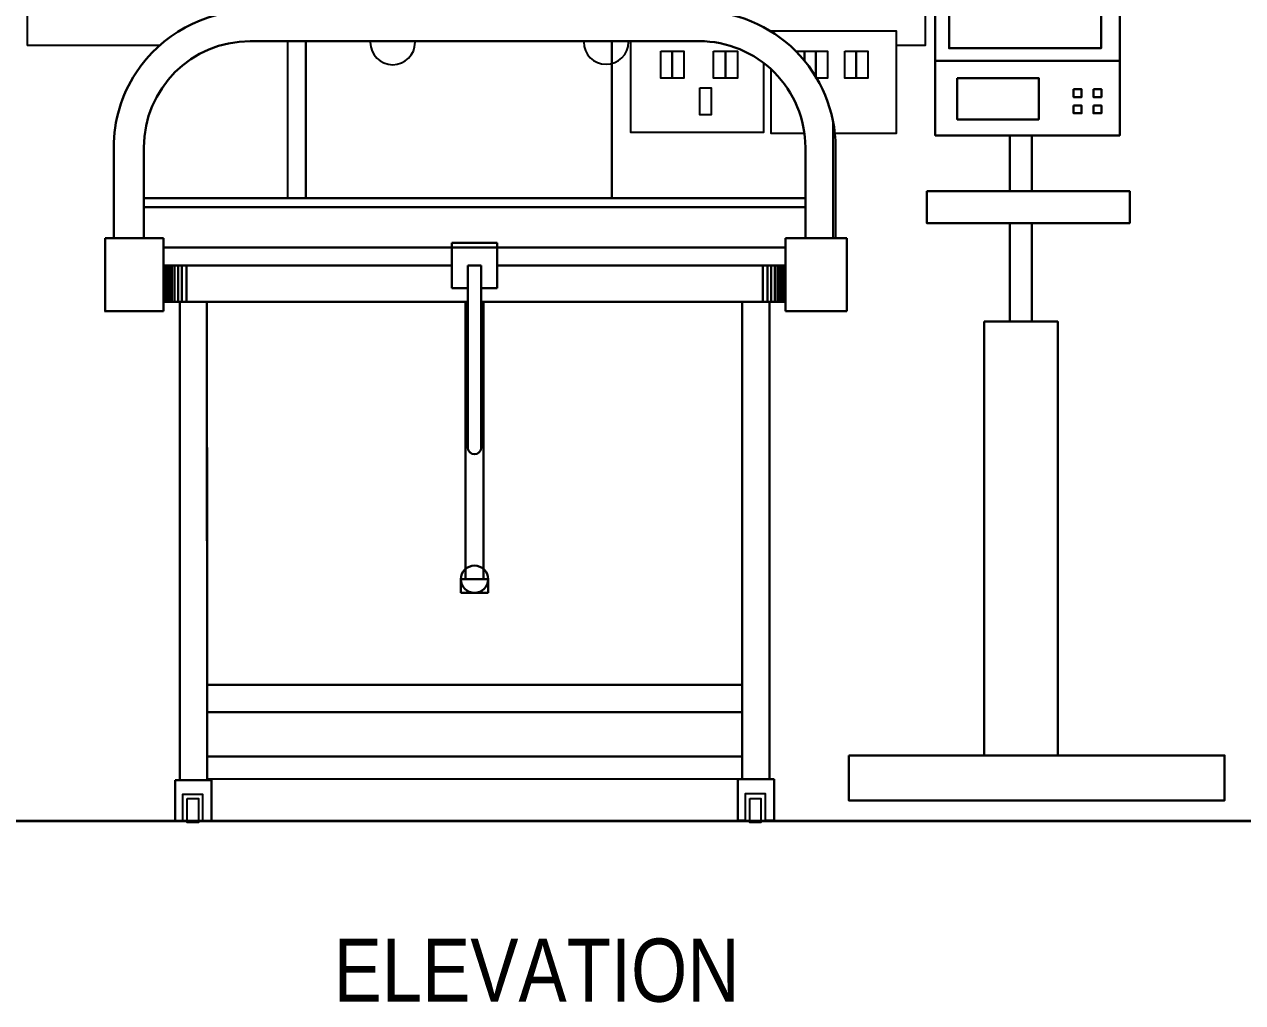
# Model space of a CAD drawing. Header units: inches. Extents: x -17070 to 527, y 504 to 2398.
# Drawn here: x -10352.749 to -10349.876, y 538.28 to 540.585 of the extents above; entities that cross this region are included whole.
import ezdxf

# ---------------------------------------------------------------- set-up
doc = ezdxf.new("R2010")
doc.units = ezdxf.units.IN
doc.linetypes.add('DASHED2', pattern=[0.375, 0.25, -0.125])
for name, color, linetype, lineweight in [('Layer1', 2, 'Continuous', 30), ('TEXT', 7, 'Continuous', 9), ('wall', 7, 'Continuous', 30)]:
    doc.layers.add(name, color=color, linetype=linetype, lineweight=lineweight)
doc.styles.add('style1', font='', dxfattribs={"height": 12})
doc.styles.get('style1').set_extended_font_data('Arial Narrow')

msp = doc.modelspace()

# ---------------------------------------------------------------- linework, layer by layer
at = {"color": 250}
msp.add_line((-10352.74206, 541.06916), (-10352.74206, 540.53559), dxfattribs=at)
at = {"color": 252}
for p, q in [((-10352.12824, 540.54572), (-10352.12824, 540.17594)), ((-10350.84261, 540.3592), (-10350.84261, 540.08117))]:
    msp.add_line(p, q, dxfattribs=at)
at = {"color": 137}
msp.add_line((-10351.05604, 538.80619), (-10352.31799, 538.80619), dxfattribs=at)
for p, q in [((-10352.39298, 538.70803), (-10352.37461, 538.70803)), ((-10352.32842, 538.70803), (-10352.30727, 538.70803)), ((-10351.06675, 538.70977), (-10351.04839, 538.70977)), ((-10351.00219, 538.70977), (-10350.98104, 538.70977))]:
    msp.add_line(p, q)
at = {"color": 250}
for points in [[(-10352.74206, 541.06916), (-10350.62502, 541.06916), (-10350.62502, 540.53559), (-10350.69357, 540.53559)], [(-10350.98799, 540.56843), (-10350.98799, 540.57021), (-10350.69357, 540.57021), (-10350.69357, 540.3281), (-10350.83788, 540.3281)], [(-10350.98799, 540.56843), (-10350.98799, 540.57021), (-10350.69357, 540.57021), (-10350.69357, 540.3281), (-10350.83788, 540.3281)], [(-10350.98799, 540.56843), (-10350.98799, 540.57021), (-10350.69357, 540.57021), (-10350.69357, 540.3281), (-10350.83788, 540.3281)], [(-10350.98799, 540.56843), (-10350.98799, 540.57021), (-10350.69357, 540.57021), (-10350.69357, 540.3281), (-10350.83788, 540.3281)], [(-10350.98799, 540.56843), (-10350.98799, 540.57021), (-10350.69357, 540.57021), (-10350.69357, 540.3281), (-10350.83788, 540.3281)], [(-10352.43008, 540.53559), (-10352.74206, 540.53559)], [(-10351.00602, 540.49462), (-10351.00602, 540.3301), (-10351.31846, 540.3301), (-10351.31846, 540.54575)], [(-10351.00602, 540.49462), (-10351.00602, 540.3301), (-10351.31846, 540.3301), (-10351.31846, 540.54575)], [(-10351.00602, 540.49462), (-10351.00602, 540.3301), (-10351.31846, 540.3301), (-10351.31846, 540.54575)], [(-10351.00602, 540.49462), (-10351.00602, 540.3301), (-10351.31846, 540.3301), (-10351.31846, 540.54575)], [(-10351.00602, 540.49462), (-10351.00602, 540.3301), (-10351.31846, 540.3301), (-10351.31846, 540.54575)], [(-10350.93019, 540.52253), (-10350.90972, 540.52253), (-10350.90972, 540.49999)], [(-10350.93019, 540.52253), (-10350.90972, 540.52253), (-10350.90972, 540.49999)], [(-10350.93019, 540.52253), (-10350.90972, 540.52253), (-10350.90972, 540.49999)], [(-10350.93019, 540.52253), (-10350.90972, 540.52253), (-10350.90972, 540.49999)], [(-10350.93019, 540.52253), (-10350.90972, 540.52253), (-10350.90972, 540.49999)], [(-10350.90972, 540.49999), (-10350.90972, 540.52253), (-10350.88262, 540.52253), (-10350.88262, 540.45867)], [(-10350.90972, 540.49999), (-10350.90972, 540.52253), (-10350.88262, 540.52253), (-10350.88262, 540.45867)], [(-10350.90972, 540.49999), (-10350.90972, 540.52253), (-10350.88262, 540.52253), (-10350.88262, 540.45867)], [(-10350.90972, 540.49999), (-10350.90972, 540.52253), (-10350.88262, 540.52253), (-10350.88262, 540.45867)], [(-10350.90972, 540.49999), (-10350.90972, 540.52253), (-10350.88262, 540.52253), (-10350.88262, 540.45867)], [(-10350.90944, 540.3281), (-10350.98799, 540.3281), (-10350.98799, 540.47951)], [(-10350.90944, 540.3281), (-10350.98799, 540.3281), (-10350.98799, 540.47951)], [(-10350.90944, 540.3281), (-10350.98799, 540.3281), (-10350.98799, 540.47951)], [(-10350.90944, 540.3281), (-10350.98799, 540.3281), (-10350.98799, 540.47951)], [(-10350.90944, 540.3281), (-10350.98799, 540.3281), (-10350.98799, 540.47951)], [(-10352.37461, 538.70803), (-10352.37461, 538.77115), (-10352.32842, 538.77115), (-10352.32842, 538.70803)], [(-10351.04839, 538.70977), (-10351.04839, 538.7729), (-10351.00219, 538.7729), (-10351.00219, 538.70977)]]:
    msp.add_lwpolyline(points, dxfattribs=at)
for points in [[(-10351.2481, 540.52253), (-10351.22101, 540.52253), (-10351.22101, 540.45867), (-10351.2481, 540.45867)], [(-10351.2481, 540.52253), (-10351.22101, 540.52253), (-10351.22101, 540.45867), (-10351.2481, 540.45867)], [(-10351.2481, 540.52253), (-10351.22101, 540.52253), (-10351.22101, 540.45867), (-10351.2481, 540.45867)], [(-10351.2481, 540.52253), (-10351.22101, 540.52253), (-10351.22101, 540.45867), (-10351.2481, 540.45867)], [(-10351.2481, 540.52253), (-10351.22101, 540.52253), (-10351.22101, 540.45867), (-10351.2481, 540.45867)], [(-10351.22101, 540.52253), (-10351.19391, 540.52253), (-10351.19391, 540.45867), (-10351.22101, 540.45867)], [(-10351.22101, 540.52253), (-10351.19391, 540.52253), (-10351.19391, 540.45867), (-10351.22101, 540.45867)], [(-10351.22101, 540.52253), (-10351.19391, 540.52253), (-10351.19391, 540.45867), (-10351.22101, 540.45867)], [(-10351.22101, 540.52253), (-10351.19391, 540.52253), (-10351.19391, 540.45867), (-10351.22101, 540.45867)], [(-10351.22101, 540.52253), (-10351.19391, 540.52253), (-10351.19391, 540.45867), (-10351.22101, 540.45867)], [(-10351.12372, 540.52253), (-10351.09663, 540.52253), (-10351.09663, 540.45867), (-10351.12372, 540.45867)], [(-10351.12372, 540.52253), (-10351.09663, 540.52253), (-10351.09663, 540.45867), (-10351.12372, 540.45867)], [(-10351.12372, 540.52253), (-10351.09663, 540.52253), (-10351.09663, 540.45867), (-10351.12372, 540.45867)], [(-10351.12372, 540.52253), (-10351.09663, 540.52253), (-10351.09663, 540.45867), (-10351.12372, 540.45867)], [(-10351.12372, 540.52253), (-10351.09663, 540.52253), (-10351.09663, 540.45867), (-10351.12372, 540.45867)], [(-10351.09454, 540.52253), (-10351.06745, 540.52253), (-10351.06745, 540.45867), (-10351.09454, 540.45867)], [(-10351.09454, 540.52253), (-10351.06745, 540.52253), (-10351.06745, 540.45867), (-10351.09454, 540.45867)], [(-10351.09454, 540.52253), (-10351.06745, 540.52253), (-10351.06745, 540.45867), (-10351.09454, 540.45867)], [(-10351.09454, 540.52253), (-10351.06745, 540.52253), (-10351.06745, 540.45867), (-10351.09454, 540.45867)], [(-10351.09454, 540.52253), (-10351.06745, 540.52253), (-10351.06745, 540.45867), (-10351.09454, 540.45867)], [(-10350.88262, 540.52253), (-10350.85552, 540.52253), (-10350.85552, 540.45867), (-10350.88262, 540.45867)], [(-10350.88262, 540.52253), (-10350.85552, 540.52253), (-10350.85552, 540.45867), (-10350.88262, 540.45867)], [(-10350.88262, 540.52253), (-10350.85552, 540.52253), (-10350.85552, 540.45867), (-10350.88262, 540.45867)], [(-10350.88262, 540.52253), (-10350.85552, 540.52253), (-10350.85552, 540.45867), (-10350.88262, 540.45867)], [(-10350.88262, 540.52253), (-10350.85552, 540.52253), (-10350.85552, 540.45867), (-10350.88262, 540.45867)], [(-10350.81452, 540.52253), (-10350.78742, 540.52253), (-10350.78742, 540.45867), (-10350.81452, 540.45867)], [(-10350.81452, 540.52253), (-10350.78742, 540.52253), (-10350.78742, 540.45867), (-10350.81452, 540.45867)], [(-10350.81452, 540.52253), (-10350.78742, 540.52253), (-10350.78742, 540.45867), (-10350.81452, 540.45867)], [(-10350.81452, 540.52253), (-10350.78742, 540.52253), (-10350.78742, 540.45867), (-10350.81452, 540.45867)], [(-10350.81452, 540.52253), (-10350.78742, 540.52253), (-10350.78742, 540.45867), (-10350.81452, 540.45867)], [(-10350.78742, 540.52253), (-10350.76033, 540.52253), (-10350.76033, 540.45867), (-10350.78742, 540.45867)], [(-10350.78742, 540.52253), (-10350.76033, 540.52253), (-10350.76033, 540.45867), (-10350.78742, 540.45867)], [(-10350.78742, 540.52253), (-10350.76033, 540.52253), (-10350.76033, 540.45867), (-10350.78742, 540.45867)], [(-10350.78742, 540.52253), (-10350.76033, 540.52253), (-10350.76033, 540.45867), (-10350.78742, 540.45867)], [(-10350.78742, 540.52253), (-10350.76033, 540.52253), (-10350.76033, 540.45867), (-10350.78742, 540.45867)], [(-10351.15638, 540.43576), (-10351.12929, 540.43576), (-10351.12929, 540.3719), (-10351.15638, 540.3719)], [(-10351.15638, 540.43576), (-10351.12929, 540.43576), (-10351.12929, 540.3719), (-10351.15638, 540.3719)], [(-10351.15638, 540.43576), (-10351.12929, 540.43576), (-10351.12929, 540.3719), (-10351.15638, 540.3719)], [(-10351.15638, 540.43576), (-10351.12929, 540.43576), (-10351.12929, 540.3719), (-10351.15638, 540.3719)], [(-10351.15638, 540.43576), (-10351.12929, 540.43576), (-10351.12929, 540.3719), (-10351.15638, 540.3719)], [(-10352.36461, 538.76115), (-10352.33842, 538.76115), (-10352.33842, 538.70425), (-10352.36461, 538.70425)], [(-10351.03839, 538.76111), (-10351.01219, 538.76111), (-10351.01219, 538.7042), (-10351.03839, 538.7042)]]:
    msp.add_lwpolyline(points, close=True, dxfattribs=at)
for centre in [(-10351.8802, 540.54308), (-10351.8802, 540.54308), (-10351.8802, 540.54308), (-10351.8802, 540.54308), (-10351.8802, 540.54308), (-10351.3771, 540.54406)]:
    msp.add_arc(centre, 0.05282, 180, 0, dxfattribs=at)
at = {"layer": 'Layer1', "color": 137}
for p, q in [((-10352.21654, 540.54571), (-10351.15764, 540.54576)), ((-10352.08511, 540.17594), (-10352.08513, 540.54572)), ((-10352.08511, 540.17594), (-10352.08513, 540.54572)), ((-10352.08511, 540.17594), (-10352.08513, 540.54572)), ((-10352.08511, 540.17594), (-10352.08513, 540.54572)), ((-10352.08511, 540.17594), (-10352.08513, 540.54572)), ((-10351.36347, 540.17597), (-10351.36348, 540.54575)), ((-10350.60093, 540.49975), (-10350.16621, 540.49975)), ((-10350.60093, 540.49975), (-10350.16621, 540.49975)), ((-10350.60093, 540.49975), (-10350.16621, 540.49975)), ((-10350.60093, 540.49975), (-10350.16621, 540.49975)), ((-10350.60093, 540.49975), (-10350.16621, 540.49975)), ((-10352.53792, 540.0811), (-10352.53793, 540.29538)), ((-10352.46684, 540.08111), (-10352.46685, 540.29538)), ((-10350.90729, 540.08117), (-10350.9073, 540.29544)), ((-10350.90729, 540.08117), (-10350.9073, 540.29544)), ((-10350.90729, 540.08117), (-10350.9073, 540.29544)), ((-10350.90729, 540.08117), (-10350.9073, 540.29544)), ((-10350.90729, 540.08117), (-10350.9073, 540.29544)), ((-10350.83621, 540.08118), (-10350.83622, 540.29545)), ((-10350.83621, 540.08118), (-10350.83622, 540.29545)), ((-10350.83621, 540.08118), (-10350.83622, 540.29545)), ((-10350.83621, 540.08118), (-10350.83622, 540.29545)), ((-10350.83621, 540.08118), (-10350.83622, 540.29545)), ((-10351.8217, 540.17595), (-10352.46684, 540.17593)), ((-10351.8217, 540.17595), (-10351.5374, 540.17596)), ((-10351.8217, 540.17595), (-10351.5374, 540.17596)), ((-10351.8217, 540.17595), (-10351.5374, 540.17596)), ((-10351.8217, 540.17595), (-10351.5374, 540.17596)), ((-10351.8217, 540.17595), (-10351.5374, 540.17596)), ((-10351.5374, 540.17596), (-10350.9073, 540.17599)), ((-10351.5374, 540.17596), (-10350.9073, 540.17599)), ((-10351.5374, 540.17596), (-10350.9073, 540.17599)), ((-10351.5374, 540.17596), (-10350.9073, 540.17599)), ((-10351.5374, 540.17596), (-10350.9073, 540.17599)), ((-10351.51597, 540.15454), (-10352.46684, 540.1545)), ((-10351.51597, 540.15454), (-10352.46684, 540.1545)), ((-10351.51597, 540.15454), (-10352.46684, 540.1545)), ((-10351.51597, 540.15454), (-10352.46684, 540.1545)), ((-10351.51597, 540.15454), (-10352.46684, 540.1545)), ((-10351.51597, 540.15454), (-10350.9073, 540.15456)), ((-10351.51597, 540.15454), (-10350.9073, 540.15456)), ((-10351.51597, 540.15454), (-10350.9073, 540.15456)), ((-10351.51597, 540.15454), (-10350.9073, 540.15456)), ((-10351.51597, 540.15454), (-10350.9073, 540.15456)), ((-10352.4202, 540.08111), (-10352.55827, 540.0811)), ((-10352.4202, 540.08111), (-10352.55827, 540.0811)), ((-10352.4202, 540.08111), (-10352.55827, 540.0811)), ((-10352.4202, 540.08111), (-10352.55827, 540.0811)), ((-10352.4202, 540.08111), (-10352.55827, 540.0811)), ((-10352.55827, 540.0811), (-10352.55826, 539.90969)), ((-10352.4202, 540.08111), (-10352.42019, 539.90969)), ((-10352.4202, 540.08111), (-10352.42019, 539.90969)), ((-10352.4202, 540.08111), (-10352.42019, 539.90969)), ((-10352.4202, 540.08111), (-10352.42019, 539.90969)), ((-10352.4202, 540.08111), (-10352.42019, 539.90969)), ((-10350.80936, 540.08118), (-10350.95394, 540.08117)), ((-10350.80936, 540.08118), (-10350.95394, 540.08117)), ((-10350.80936, 540.08118), (-10350.95394, 540.08117)), ((-10350.80936, 540.08118), (-10350.95394, 540.08117)), ((-10350.80936, 540.08118), (-10350.95394, 540.08117)), ((-10350.95394, 540.08117), (-10350.95393, 539.90975)), ((-10350.95394, 540.08117), (-10350.95393, 539.90975)), ((-10350.95394, 540.08117), (-10350.95393, 539.90975)), ((-10350.95394, 540.08117), (-10350.95393, 539.90975)), ((-10350.95394, 540.08117), (-10350.95393, 539.90975)), ((-10350.80936, 540.08118), (-10350.83621, 540.08118)), ((-10350.80936, 540.08118), (-10350.83621, 540.08118)), ((-10350.80936, 540.08118), (-10350.83621, 540.08118)), ((-10350.80936, 540.08118), (-10350.83621, 540.08118)), ((-10350.80936, 540.08118), (-10350.83621, 540.08118)), ((-10350.80936, 540.08118), (-10350.80936, 539.90976)), ((-10350.80936, 540.08118), (-10350.80936, 539.90976)), ((-10350.80936, 540.08118), (-10350.80936, 539.90976)), ((-10350.80936, 540.08118), (-10350.80936, 539.90976)), ((-10350.80936, 540.08118), (-10350.80936, 539.90976)), ((-10350.95393, 540.05974), (-10352.4202, 540.05968)), ((-10350.95393, 540.05974), (-10352.4202, 540.05968)), ((-10350.95393, 540.05974), (-10352.4202, 540.05968)), ((-10350.95393, 540.05974), (-10352.4202, 540.05968)), ((-10350.95393, 540.05974), (-10352.4202, 540.05968)), ((-10351.74096, 540.07042), (-10351.63382, 540.07043)), ((-10351.74096, 540.07042), (-10351.63382, 540.07043)), ((-10351.74096, 540.07042), (-10351.63382, 540.07043)), ((-10351.74096, 540.07042), (-10351.63382, 540.07043)), ((-10351.74096, 540.07042), (-10351.63382, 540.07043)), ((-10351.74095, 539.96329), (-10351.74096, 540.07042)), ((-10351.74095, 539.96329), (-10351.74096, 540.07042)), ((-10351.74095, 539.96329), (-10351.74096, 540.07042)), ((-10351.74095, 539.96329), (-10351.74096, 540.07042)), ((-10351.74095, 539.96329), (-10351.74096, 540.07042)), ((-10351.63382, 539.96329), (-10351.63382, 540.07043)), ((-10351.63382, 539.96329), (-10351.63382, 540.07043)), ((-10351.63382, 539.96329), (-10351.63382, 540.07043)), ((-10351.63382, 539.96329), (-10351.63382, 540.07043)), ((-10351.63382, 539.96329), (-10351.63382, 540.07043)), ((-10351.63382, 539.96329), (-10351.63382, 540.07043)), ((-10351.63382, 539.96329), (-10351.63382, 540.07043)), ((-10351.63382, 539.96329), (-10351.63382, 540.07043)), ((-10351.63382, 539.96329), (-10351.63382, 540.07043)), ((-10351.63382, 539.96329), (-10351.63382, 540.07043)), ((-10351.63382, 539.96329), (-10351.63382, 540.07043)), ((-10351.63382, 539.96329), (-10351.63382, 540.07043)), ((-10351.63382, 539.96329), (-10351.63382, 540.07043)), ((-10351.63382, 539.96329), (-10351.63382, 540.07043)), ((-10351.63382, 539.96329), (-10351.63382, 540.07043)), ((-10352.4202, 540.01683), (-10351.74095, 540.01686)), ((-10352.4202, 540.01683), (-10351.74095, 540.01686)), ((-10352.4202, 540.01683), (-10351.74095, 540.01686)), ((-10352.4202, 540.01683), (-10351.74095, 540.01686)), ((-10352.4202, 540.01683), (-10351.74095, 540.01686)), ((-10351.83148, 540.01685), (-10352.4202, 540.01683)), ((-10352.4202, 540.01683), (-10351.83148, 540.01685)), ((-10351.83148, 540.01685), (-10352.4202, 540.01683)), ((-10352.4202, 540.01683), (-10351.83148, 540.01685)), ((-10351.83148, 540.01685), (-10352.4202, 540.01683)), ((-10352.4202, 540.01683), (-10351.83148, 540.01685)), ((-10351.83148, 540.01685), (-10352.4202, 540.01683)), ((-10352.4202, 540.01683), (-10351.83148, 540.01685)), ((-10351.83148, 540.01685), (-10352.4202, 540.01683)), ((-10352.4202, 540.01683), (-10351.83148, 540.01685)), ((-10352.41913, 539.93112), (-10352.41914, 540.01683)), ((-10352.41913, 539.93112), (-10352.41914, 540.01683)), ((-10352.41913, 539.93112), (-10352.41914, 540.01683)), ((-10352.41913, 539.93112), (-10352.41914, 540.01683)), ((-10352.41913, 539.93112), (-10352.41914, 540.01683)), ((-10352.41806, 539.93112), (-10352.41807, 540.01683)), ((-10352.41806, 539.93112), (-10352.41807, 540.01683)), ((-10352.41806, 539.93112), (-10352.41807, 540.01683)), ((-10352.41806, 539.93112), (-10352.41807, 540.01683)), ((-10352.41806, 539.93112), (-10352.41807, 540.01683)), ((-10352.41699, 539.93112), (-10352.41699, 540.01683)), ((-10352.41699, 539.93112), (-10352.41699, 540.01683)), ((-10352.41699, 539.93112), (-10352.41699, 540.01683)), ((-10352.41699, 539.93112), (-10352.41699, 540.01683)), ((-10352.41699, 539.93112), (-10352.41699, 540.01683)), ((-10352.41592, 539.93112), (-10352.41592, 540.01683)), ((-10352.41592, 539.93112), (-10352.41592, 540.01683)), ((-10352.41592, 539.93112), (-10352.41592, 540.01683)), ((-10352.41592, 539.93112), (-10352.41592, 540.01683)), ((-10352.41592, 539.93112), (-10352.41592, 540.01683)), ((-10352.41378, 539.93112), (-10352.41378, 540.01683)), ((-10352.41378, 539.93112), (-10352.41378, 540.01683)), ((-10352.41378, 539.93112), (-10352.41378, 540.01683)), ((-10352.41378, 539.93112), (-10352.41378, 540.01683)), ((-10352.41378, 539.93112), (-10352.41378, 540.01683)), ((-10352.41163, 539.93112), (-10352.41164, 540.01683)), ((-10352.41163, 539.93112), (-10352.41164, 540.01683)), ((-10352.41163, 539.93112), (-10352.41164, 540.01683)), ((-10352.41163, 539.93112), (-10352.41164, 540.01683)), ((-10352.41163, 539.93112), (-10352.41164, 540.01683)), ((-10352.40949, 539.93112), (-10352.40949, 540.01683)), ((-10352.40949, 539.93112), (-10352.40949, 540.01683)), ((-10352.40949, 539.93112), (-10352.40949, 540.01683)), ((-10352.40949, 539.93112), (-10352.40949, 540.01683)), ((-10352.40949, 539.93112), (-10352.40949, 540.01683)), ((-10352.40521, 539.93112), (-10352.40521, 540.01683)), ((-10352.40521, 539.93112), (-10352.40521, 540.01683)), ((-10352.40521, 539.93112), (-10352.40521, 540.01683)), ((-10352.40521, 539.93112), (-10352.40521, 540.01683)), ((-10352.40521, 539.93112), (-10352.40521, 540.01683)), ((-10352.40092, 539.93112), (-10352.40092, 540.01683)), ((-10352.40092, 539.93112), (-10352.40092, 540.01683)), ((-10352.40092, 539.93112), (-10352.40092, 540.01683)), ((-10352.40092, 539.93112), (-10352.40092, 540.01683)), ((-10352.40092, 539.93112), (-10352.40092, 540.01683)), ((-10352.39449, 539.93112), (-10352.3945, 540.01683)), ((-10352.39449, 539.93112), (-10352.3945, 540.01683)), ((-10352.39449, 539.93112), (-10352.3945, 540.01683)), ((-10352.39449, 539.93112), (-10352.3945, 540.01683)), ((-10352.39449, 539.93112), (-10352.3945, 540.01683)), ((-10352.38592, 539.93112), (-10352.38592, 540.01683)), ((-10352.38592, 539.93112), (-10352.38592, 540.01683)), ((-10352.38592, 539.93112), (-10352.38592, 540.01683)), ((-10352.38592, 539.93112), (-10352.38592, 540.01683)), ((-10352.38592, 539.93112), (-10352.38592, 540.01683)), ((-10352.37735, 539.93112), (-10352.37735, 540.01683)), ((-10352.37735, 539.93112), (-10352.37735, 540.01683)), ((-10352.37735, 539.93112), (-10352.37735, 540.01683)), ((-10352.37735, 539.93112), (-10352.37735, 540.01683)), ((-10352.37735, 539.93112), (-10352.37735, 540.01683)), ((-10352.36664, 539.93112), (-10352.36664, 540.01683)), ((-10352.36664, 539.93112), (-10352.36664, 540.01683)), ((-10352.36664, 539.93112), (-10352.36664, 540.01683)), ((-10352.36664, 539.93112), (-10352.36664, 540.01683)), ((-10352.36664, 539.93112), (-10352.36664, 540.01683)), ((-10351.74095, 540.01686), (-10351.82077, 540.01685)), ((-10351.74095, 540.01686), (-10351.82077, 540.01685)), ((-10351.74095, 540.01686), (-10351.82077, 540.01685)), ((-10351.74095, 540.01686), (-10351.82077, 540.01685)), ((-10351.74095, 540.01686), (-10351.82077, 540.01685)), ((-10351.67132, 540.01686), (-10351.70346, 540.01686)), ((-10351.70346, 540.01686), (-10351.67132, 540.01686)), ((-10351.70346, 540.01686), (-10351.70344, 539.58831)), ((-10351.67132, 540.01686), (-10351.70346, 540.01686)), ((-10351.70346, 540.01686), (-10351.67132, 540.01686)), ((-10351.70346, 540.01686), (-10351.70344, 539.58831)), ((-10351.67132, 540.01686), (-10351.70346, 540.01686)), ((-10351.70346, 540.01686), (-10351.67132, 540.01686)), ((-10351.70346, 540.01686), (-10351.70344, 539.58831)), ((-10351.67132, 540.01686), (-10351.70346, 540.01686)), ((-10351.70346, 540.01686), (-10351.67132, 540.01686)), ((-10351.70346, 540.01686), (-10351.70344, 539.58831)), ((-10351.67132, 540.01686), (-10351.70346, 540.01686)), ((-10351.70346, 540.01686), (-10351.67132, 540.01686)), ((-10351.70346, 540.01686), (-10351.70344, 539.58831)), ((-10351.67132, 540.01686), (-10351.6713, 539.58831)), ((-10351.67132, 540.01686), (-10351.6713, 539.58831)), ((-10351.67132, 540.01686), (-10351.6713, 539.58831)), ((-10351.67132, 540.01686), (-10351.6713, 539.58831)), ((-10351.67132, 540.01686), (-10351.6713, 539.58831)), ((-10350.95393, 540.01689), (-10351.63382, 540.01686)), ((-10351.63382, 540.01686), (-10350.95393, 540.01689)), ((-10350.95393, 540.01689), (-10351.63382, 540.01686)), ((-10351.63382, 540.01686), (-10350.95393, 540.01689)), ((-10350.95393, 540.01689), (-10351.63382, 540.01686)), ((-10351.63382, 540.01686), (-10350.95393, 540.01689)), ((-10350.95393, 540.01689), (-10351.63382, 540.01686)), ((-10351.63382, 540.01686), (-10350.95393, 540.01689)), ((-10350.95393, 540.01689), (-10351.63382, 540.01686)), ((-10351.63382, 540.01686), (-10350.95393, 540.01689)), ((-10351.00749, 539.93118), (-10351.00749, 540.01689)), ((-10351.00749, 539.93118), (-10351.00749, 540.01689)), ((-10351.00749, 539.93118), (-10351.00749, 540.01689)), ((-10351.00749, 539.93118), (-10351.00749, 540.01689)), ((-10351.00749, 539.93118), (-10351.00749, 540.01689)), ((-10350.99677, 539.93118), (-10350.99678, 540.01689)), ((-10350.99677, 539.93118), (-10350.99678, 540.01689)), ((-10350.99677, 539.93118), (-10350.99678, 540.01689)), ((-10350.99677, 539.93118), (-10350.99678, 540.01689)), ((-10350.99677, 539.93118), (-10350.99678, 540.01689)), ((-10350.9882, 539.93118), (-10350.9882, 540.01689)), ((-10350.9882, 539.93118), (-10350.9882, 540.01689)), ((-10350.9882, 539.93118), (-10350.9882, 540.01689)), ((-10350.9882, 539.93118), (-10350.9882, 540.01689)), ((-10350.9882, 539.93118), (-10350.9882, 540.01689)), ((-10350.97963, 539.93118), (-10350.97963, 540.01689)), ((-10350.97963, 539.93118), (-10350.97963, 540.01689)), ((-10350.97963, 539.93118), (-10350.97963, 540.01689)), ((-10350.97963, 539.93118), (-10350.97963, 540.01689)), ((-10350.97963, 539.93118), (-10350.97963, 540.01689)), ((-10350.9732, 539.93118), (-10350.97321, 540.01689)), ((-10350.9732, 539.93118), (-10350.97321, 540.01689)), ((-10350.9732, 539.93118), (-10350.97321, 540.01689)), ((-10350.9732, 539.93118), (-10350.97321, 540.01689)), ((-10350.9732, 539.93118), (-10350.97321, 540.01689)), ((-10350.96892, 539.93118), (-10350.96892, 540.01689)), ((-10350.96892, 539.93118), (-10350.96892, 540.01689)), ((-10350.96892, 539.93118), (-10350.96892, 540.01689)), ((-10350.96892, 539.93118), (-10350.96892, 540.01689)), ((-10350.96892, 539.93118), (-10350.96892, 540.01689)), ((-10350.96463, 539.93118), (-10350.96463, 540.01689)), ((-10350.96463, 539.93118), (-10350.96463, 540.01689)), ((-10350.96463, 539.93118), (-10350.96463, 540.01689)), ((-10350.96463, 539.93118), (-10350.96463, 540.01689)), ((-10350.96463, 539.93118), (-10350.96463, 540.01689)), ((-10350.96249, 539.93118), (-10350.96249, 540.01689)), ((-10350.96249, 539.93118), (-10350.96249, 540.01689)), ((-10350.96249, 539.93118), (-10350.96249, 540.01689)), ((-10350.96249, 539.93118), (-10350.96249, 540.01689)), ((-10350.96249, 539.93118), (-10350.96249, 540.01689)), ((-10350.96035, 539.93118), (-10350.96035, 540.01689)), ((-10350.96035, 539.93118), (-10350.96035, 540.01689)), ((-10350.96035, 539.93118), (-10350.96035, 540.01689)), ((-10350.96035, 539.93118), (-10350.96035, 540.01689)), ((-10350.96035, 539.93118), (-10350.96035, 540.01689)), ((-10350.9582, 539.93118), (-10350.95821, 540.01689)), ((-10350.9582, 539.93118), (-10350.95821, 540.01689)), ((-10350.9582, 539.93118), (-10350.95821, 540.01689)), ((-10350.9582, 539.93118), (-10350.95821, 540.01689)), ((-10350.9582, 539.93118), (-10350.95821, 540.01689)), ((-10350.95713, 539.93118), (-10350.95714, 540.01689)), ((-10350.95713, 539.93118), (-10350.95714, 540.01689)), ((-10350.95713, 539.93118), (-10350.95714, 540.01689)), ((-10350.95713, 539.93118), (-10350.95714, 540.01689)), ((-10350.95713, 539.93118), (-10350.95714, 540.01689)), ((-10350.95606, 539.93118), (-10350.95606, 540.01689)), ((-10350.95606, 539.93118), (-10350.95606, 540.01689)), ((-10350.95606, 539.93118), (-10350.95606, 540.01689)), ((-10350.95606, 539.93118), (-10350.95606, 540.01689)), ((-10350.95606, 539.93118), (-10350.95606, 540.01689)), ((-10350.95499, 539.93118), (-10350.95499, 540.01689)), ((-10350.95499, 539.93118), (-10350.95499, 540.01689)), ((-10350.95499, 539.93118), (-10350.95499, 540.01689)), ((-10350.95499, 539.93118), (-10350.95499, 540.01689)), ((-10350.95499, 539.93118), (-10350.95499, 540.01689)), ((-10351.74095, 539.96329), (-10351.70345, 539.96329)), ((-10351.74095, 539.96329), (-10351.70345, 539.96329)), ((-10351.74095, 539.96329), (-10351.70345, 539.96329)), ((-10351.74095, 539.96329), (-10351.70345, 539.96329)), ((-10351.74095, 539.96329), (-10351.70345, 539.96329)), ((-10351.67131, 539.96329), (-10351.63382, 539.96329)), ((-10351.67131, 539.96329), (-10351.63382, 539.96329)), ((-10351.67131, 539.96329), (-10351.63382, 539.96329)), ((-10351.67131, 539.96329), (-10351.63382, 539.96329)), ((-10351.67131, 539.96329), (-10351.63382, 539.96329)), ((-10352.42019, 539.90969), (-10352.55947, 539.90969)), ((-10352.42019, 539.90969), (-10352.55947, 539.90969)), ((-10352.42019, 539.90969), (-10352.55947, 539.90969)), ((-10352.42019, 539.90969), (-10352.55947, 539.90969)), ((-10352.42019, 539.90969), (-10352.55947, 539.90969)), ((-10352.42019, 539.90969), (-10352.55826, 539.90969)), ((-10352.42019, 539.90969), (-10352.55826, 539.90969)), ((-10352.42019, 539.90969), (-10352.55826, 539.90969)), ((-10352.42019, 539.90969), (-10352.55826, 539.90969)), ((-10352.42019, 539.90969), (-10352.55826, 539.90969)), ((-10351.70345, 539.93115), (-10352.42019, 539.93112)), ((-10351.70345, 539.93115), (-10352.42019, 539.93112)), ((-10351.70345, 539.93115), (-10352.42019, 539.93112)), ((-10351.70345, 539.93115), (-10352.42019, 539.93112)), ((-10351.70345, 539.93115), (-10352.42019, 539.93112)), ((-10352.38231, 539.93112), (-10352.38229, 539.24545)), ((-10352.38231, 539.93112), (-10352.38227, 538.80445)), ((-10352.38231, 539.93112), (-10352.38229, 539.24545)), ((-10352.38231, 539.93112), (-10352.38227, 538.80445)), ((-10352.38231, 539.93112), (-10352.38229, 539.24545)), ((-10352.38231, 539.93112), (-10352.38227, 538.80445)), ((-10352.38231, 539.93112), (-10352.38229, 539.24545)), ((-10352.38231, 539.93112), (-10352.38227, 538.80445)), ((-10352.38231, 539.93112), (-10352.38229, 539.24545)), ((-10352.38231, 539.93112), (-10352.38227, 538.80445)), ((-10352.31803, 539.93112), (-10352.318, 539.24545)), ((-10352.31803, 539.93112), (-10352.31799, 538.80445)), ((-10352.31803, 539.93112), (-10352.318, 539.24545)), ((-10352.31803, 539.93112), (-10352.31799, 538.80445)), ((-10352.31803, 539.93112), (-10352.318, 539.24545)), ((-10352.31803, 539.93112), (-10352.31799, 538.80445)), ((-10352.31803, 539.93112), (-10352.318, 539.24545)), ((-10352.31803, 539.93112), (-10352.31799, 538.80445)), ((-10352.31803, 539.93112), (-10352.318, 539.24545)), ((-10352.31803, 539.93112), (-10352.31799, 538.80445)), ((-10351.70878, 539.27762), (-10351.70881, 539.93115)), ((-10351.70878, 539.27762), (-10351.70881, 539.93115)), ((-10351.70878, 539.27762), (-10351.70881, 539.93115)), ((-10351.70878, 539.27762), (-10351.70881, 539.93115)), ((-10351.70878, 539.27762), (-10351.70881, 539.93115)), ((-10350.95393, 539.93118), (-10351.67131, 539.93115)), ((-10350.95393, 539.93118), (-10351.67131, 539.93115)), ((-10350.95393, 539.93118), (-10351.67131, 539.93115)), ((-10350.95393, 539.93118), (-10351.67131, 539.93115)), ((-10350.95393, 539.93118), (-10351.67131, 539.93115)), ((-10351.66593, 539.27762), (-10351.66596, 539.93115)), ((-10351.66593, 539.27762), (-10351.66596, 539.93115)), ((-10351.66593, 539.27762), (-10351.66596, 539.93115)), ((-10351.66593, 539.27762), (-10351.66596, 539.93115)), ((-10351.66593, 539.27762), (-10351.66596, 539.93115)), ((-10351.05609, 539.93118), (-10351.05606, 539.24551)), ((-10351.05609, 539.93118), (-10351.05604, 538.80619)), ((-10351.05609, 539.93118), (-10351.05606, 539.24551)), ((-10351.05609, 539.93118), (-10351.05604, 538.80619)), ((-10351.05609, 539.93118), (-10351.05606, 539.24551)), ((-10351.05609, 539.93118), (-10351.05604, 538.80619)), ((-10351.05609, 539.93118), (-10351.05606, 539.24551)), ((-10351.05609, 539.93118), (-10351.05604, 538.80619)), ((-10351.05609, 539.93118), (-10351.05606, 539.24551)), ((-10351.05609, 539.93118), (-10351.05604, 538.80619)), ((-10350.99181, 539.93118), (-10350.99178, 539.24551)), ((-10350.99181, 539.93118), (-10350.99176, 538.80619)), ((-10350.99181, 539.93118), (-10350.99178, 539.24551)), ((-10350.99181, 539.93118), (-10350.99176, 538.80619)), ((-10350.99181, 539.93118), (-10350.99178, 539.24551)), ((-10350.99181, 539.93118), (-10350.99176, 538.80619)), ((-10350.99181, 539.93118), (-10350.99178, 539.24551)), ((-10350.99181, 539.93118), (-10350.99176, 538.80619)), ((-10350.99181, 539.93118), (-10350.99178, 539.24551)), ((-10350.99181, 539.93118), (-10350.99176, 538.80619)), ((-10350.80936, 539.90976), (-10350.95393, 539.90975)), ((-10350.80936, 539.90976), (-10350.95393, 539.90975)), ((-10350.80936, 539.90976), (-10350.95393, 539.90975)), ((-10350.80936, 539.90976), (-10350.95393, 539.90975)), ((-10350.80936, 539.90976), (-10350.95393, 539.90975)), ((-10351.68736, 539.27762), (-10351.7195, 539.27762)), ((-10351.7195, 539.27762), (-10351.71949, 539.24548)), ((-10351.68736, 539.27762), (-10351.7195, 539.27762)), ((-10351.7195, 539.27762), (-10351.71949, 539.24548)), ((-10351.68736, 539.27762), (-10351.7195, 539.27762)), ((-10351.7195, 539.27762), (-10351.71949, 539.24548)), ((-10351.68736, 539.27762), (-10351.7195, 539.27762)), ((-10351.7195, 539.27762), (-10351.71949, 539.24548)), ((-10351.68736, 539.27762), (-10351.7195, 539.27762)), ((-10351.7195, 539.27762), (-10351.71949, 539.24548)), ((-10351.65521, 539.27762), (-10351.68736, 539.27762)), ((-10351.65521, 539.27762), (-10351.68736, 539.27762)), ((-10351.65521, 539.27762), (-10351.68736, 539.27762)), ((-10351.65521, 539.27762), (-10351.68736, 539.27762)), ((-10351.65521, 539.27762), (-10351.68736, 539.27762)), ((-10351.65521, 539.24548), (-10351.65521, 539.27762)), ((-10351.65521, 539.24548), (-10351.65521, 539.27762)), ((-10351.65521, 539.24548), (-10351.65521, 539.27762)), ((-10351.65521, 539.24548), (-10351.65521, 539.27762)), ((-10351.65521, 539.24548), (-10351.65521, 539.27762)), ((-10351.71949, 539.24548), (-10351.65521, 539.24548)), ((-10351.65521, 539.24548), (-10351.71949, 539.24548)), ((-10351.71949, 539.24548), (-10351.65521, 539.24548)), ((-10351.65521, 539.24548), (-10351.71949, 539.24548)), ((-10351.71949, 539.24548), (-10351.65521, 539.24548)), ((-10351.65521, 539.24548), (-10351.71949, 539.24548)), ((-10351.71949, 539.24548), (-10351.65521, 539.24548)), ((-10351.65521, 539.24548), (-10351.71949, 539.24548)), ((-10351.71949, 539.24548), (-10351.65521, 539.24548)), ((-10351.65521, 539.24548), (-10351.71949, 539.24548)), ((-10351.66593, 539.24548), (-10351.65521, 539.24548)), ((-10351.66593, 539.24548), (-10351.65521, 539.24548)), ((-10351.66593, 539.24548), (-10351.65521, 539.24548)), ((-10351.66593, 539.24548), (-10351.65521, 539.24548)), ((-10351.66593, 539.24548), (-10351.65521, 539.24548)), ((-10351.05605, 539.02887), (-10352.31799, 539.02882)), ((-10351.05605, 539.02887), (-10352.31799, 539.02882)), ((-10351.05605, 539.02887), (-10352.31799, 539.02882)), ((-10351.05605, 539.02887), (-10352.31799, 539.02882)), ((-10351.05605, 539.02887), (-10352.31799, 539.02882)), ((-10351.05605, 538.96459), (-10352.31799, 538.96454)), ((-10351.05605, 538.96459), (-10352.31799, 538.96454)), ((-10351.05605, 538.96459), (-10352.31799, 538.96454)), ((-10351.05605, 538.96459), (-10352.31799, 538.96454)), ((-10351.05605, 538.96459), (-10352.31799, 538.96454)), ((-10351.05604, 538.85982), (-10352.31799, 538.85976)), ((-10352.38227, 538.80445), (-10352.39298, 538.80445)), ((-10352.39298, 538.80445), (-10352.39298, 538.70803)), ((-10352.38227, 538.80445), (-10352.31799, 538.80445)), ((-10352.30727, 538.80445), (-10352.31799, 538.80445)), ((-10352.30727, 538.80445), (-10352.30727, 538.70803)), ((-10351.05604, 538.80619), (-10351.06676, 538.80619)), ((-10351.06676, 538.80619), (-10351.06675, 538.70977)), ((-10351.05604, 538.80619), (-10350.99176, 538.80619)), ((-10350.98105, 538.8062), (-10350.99176, 538.80619)), ((-10350.98105, 538.8062), (-10350.98104, 538.70977))]:
    msp.add_line(p, q, dxfattribs=at)
for points in [[(-10350.60093, 540.67596), (-10350.16621, 540.67596), (-10350.16621, 540.32354), (-10350.60093, 540.32354)], [(-10350.60093, 540.67596), (-10350.16621, 540.67596), (-10350.16621, 540.32354), (-10350.60093, 540.32354)], [(-10350.60093, 540.67596), (-10350.16621, 540.67596), (-10350.16621, 540.32354), (-10350.60093, 540.32354)], [(-10350.60093, 540.67596), (-10350.16621, 540.67596), (-10350.16621, 540.32354), (-10350.60093, 540.32354)], [(-10350.60093, 540.67596), (-10350.16621, 540.67596), (-10350.16621, 540.32354), (-10350.60093, 540.32354)], [(-10350.56836, 540.64654), (-10350.21015, 540.64654), (-10350.21015, 540.52897), (-10350.56836, 540.52897)], [(-10350.56836, 540.64654), (-10350.21015, 540.64654), (-10350.21015, 540.52897), (-10350.56836, 540.52897)], [(-10350.56836, 540.64654), (-10350.21015, 540.64654), (-10350.21015, 540.52897), (-10350.56836, 540.52897)], [(-10350.56836, 540.64654), (-10350.21015, 540.64654), (-10350.21015, 540.52897), (-10350.56836, 540.52897)], [(-10350.56836, 540.64654), (-10350.21015, 540.64654), (-10350.21015, 540.52897), (-10350.56836, 540.52897)], [(-10350.54913, 540.45867), (-10350.35712, 540.45867), (-10350.35712, 540.3613), (-10350.54913, 540.3613)], [(-10350.54913, 540.45867), (-10350.35712, 540.45867), (-10350.35712, 540.3613), (-10350.54913, 540.3613)], [(-10350.54913, 540.45867), (-10350.35712, 540.45867), (-10350.35712, 540.3613), (-10350.54913, 540.3613)], [(-10350.54913, 540.45867), (-10350.35712, 540.45867), (-10350.35712, 540.3613), (-10350.54913, 540.3613)], [(-10350.54913, 540.45867), (-10350.35712, 540.45867), (-10350.35712, 540.3613), (-10350.54913, 540.3613)], [(-10350.27506, 540.43235), (-10350.25612, 540.43235), (-10350.25612, 540.41408), (-10350.27506, 540.41408)], [(-10350.27506, 540.43235), (-10350.25612, 540.43235), (-10350.25612, 540.41408), (-10350.27506, 540.41408)], [(-10350.27506, 540.43235), (-10350.25612, 540.43235), (-10350.25612, 540.41408), (-10350.27506, 540.41408)], [(-10350.27506, 540.43235), (-10350.25612, 540.43235), (-10350.25612, 540.41408), (-10350.27506, 540.41408)], [(-10350.27506, 540.43235), (-10350.25612, 540.43235), (-10350.25612, 540.41408), (-10350.27506, 540.41408)], [(-10350.22826, 540.43235), (-10350.20932, 540.43235), (-10350.20932, 540.41408), (-10350.22826, 540.41408)], [(-10350.22826, 540.43235), (-10350.20932, 540.43235), (-10350.20932, 540.41408), (-10350.22826, 540.41408)], [(-10350.22826, 540.43235), (-10350.20932, 540.43235), (-10350.20932, 540.41408), (-10350.22826, 540.41408)], [(-10350.22826, 540.43235), (-10350.20932, 540.43235), (-10350.20932, 540.41408), (-10350.22826, 540.41408)], [(-10350.22826, 540.43235), (-10350.20932, 540.43235), (-10350.20932, 540.41408), (-10350.22826, 540.41408)], [(-10350.27506, 540.39395), (-10350.25612, 540.39395), (-10350.25612, 540.37567), (-10350.27506, 540.37567)], [(-10350.27506, 540.39395), (-10350.25612, 540.39395), (-10350.25612, 540.37567), (-10350.27506, 540.37567)], [(-10350.27506, 540.39395), (-10350.25612, 540.39395), (-10350.25612, 540.37567), (-10350.27506, 540.37567)], [(-10350.27506, 540.39395), (-10350.25612, 540.39395), (-10350.25612, 540.37567), (-10350.27506, 540.37567)], [(-10350.27506, 540.39395), (-10350.25612, 540.39395), (-10350.25612, 540.37567), (-10350.27506, 540.37567)], [(-10350.22826, 540.39395), (-10350.20931, 540.39395), (-10350.20931, 540.37567), (-10350.22826, 540.37567)], [(-10350.22826, 540.39395), (-10350.20931, 540.39395), (-10350.20931, 540.37567), (-10350.22826, 540.37567)], [(-10350.22826, 540.39395), (-10350.20931, 540.39395), (-10350.20931, 540.37567), (-10350.22826, 540.37567)], [(-10350.22826, 540.39395), (-10350.20931, 540.39395), (-10350.20931, 540.37567), (-10350.22826, 540.37567)], [(-10350.22826, 540.39395), (-10350.20931, 540.39395), (-10350.20931, 540.37567), (-10350.22826, 540.37567)], [(-10350.62097, 540.19222), (-10350.14276, 540.19222), (-10350.14276, 540.11719), (-10350.62097, 540.11719)], [(-10350.62097, 540.19222), (-10350.14276, 540.19222), (-10350.14276, 540.11719), (-10350.62097, 540.11719)], [(-10350.62097, 540.19222), (-10350.14276, 540.19222), (-10350.14276, 540.11719), (-10350.62097, 540.11719)], [(-10350.62097, 540.19222), (-10350.14276, 540.19222), (-10350.14276, 540.11719), (-10350.62097, 540.11719)], [(-10350.62097, 540.19222), (-10350.14276, 540.19222), (-10350.14276, 540.11719), (-10350.62097, 540.11719)], [(-10350.48614, 539.88477), (-10350.31229, 539.88477), (-10350.31229, 538.8623), (-10350.48614, 538.8623)], [(-10350.48614, 539.88477), (-10350.31229, 539.88477), (-10350.31229, 538.8623), (-10350.48614, 538.8623)], [(-10350.48614, 539.88477), (-10350.31229, 539.88477), (-10350.31229, 538.8623), (-10350.48614, 538.8623)], [(-10350.48614, 539.88477), (-10350.31229, 539.88477), (-10350.31229, 538.8623), (-10350.48614, 538.8623)], [(-10350.48614, 539.88477), (-10350.31229, 539.88477), (-10350.31229, 538.8623), (-10350.48614, 538.8623)], [(-10350.80508, 538.8623), (-10349.91888, 538.8623), (-10349.91888, 538.75654), (-10350.80508, 538.75654)]]:
    msp.add_lwpolyline(points, close=True, dxfattribs=at)
for points in [[(-10350.4249, 540.19222), (-10350.4249, 540.32354)], [(-10350.4249, 540.19222), (-10350.4249, 540.32354)], [(-10350.4249, 540.19222), (-10350.4249, 540.32354)], [(-10350.4249, 540.19222), (-10350.4249, 540.32354)], [(-10350.4249, 540.19222), (-10350.4249, 540.32354)], [(-10350.37353, 540.32354), (-10350.37353, 540.19222)], [(-10350.37353, 540.32354), (-10350.37353, 540.19222)], [(-10350.37353, 540.32354), (-10350.37353, 540.19222)], [(-10350.37353, 540.32354), (-10350.37353, 540.19222)], [(-10350.37353, 540.32354), (-10350.37353, 540.19222)], [(-10350.37353, 540.11719), (-10350.37353, 539.88477), (-10350.4249, 539.88477), (-10350.4249, 540.11719)], [(-10350.37353, 540.11719), (-10350.37353, 539.88477), (-10350.4249, 539.88477), (-10350.4249, 540.11719)], [(-10350.37353, 540.11719), (-10350.37353, 539.88477), (-10350.4249, 539.88477), (-10350.4249, 540.11719)], [(-10350.37353, 540.11719), (-10350.37353, 539.88477), (-10350.4249, 539.88477), (-10350.4249, 540.11719)], [(-10350.37353, 540.11719), (-10350.37353, 539.88477), (-10350.4249, 539.88477), (-10350.4249, 540.11719)]]:
    msp.add_lwpolyline(points, dxfattribs=at)
msp.add_circle((-10351.68736, 539.27762), 0.03214, dxfattribs=at)
msp.add_circle((-10351.68736, 539.27762), 0.03214, dxfattribs=at)
msp.add_circle((-10351.68736, 539.27762), 0.03214, dxfattribs=at)
msp.add_circle((-10351.68736, 539.27762), 0.03214, dxfattribs=at)
msp.add_circle((-10351.68736, 539.27762), 0.03214, dxfattribs=at)
for centre, radius, start, end in [((-10352.21652, 540.29539), 0.32141, 90.00239, 146.94895), ((-10351.15763, 540.29543), 0.32141, 0.00239, 90.00239), ((-10352.21652, 540.29539), 0.25032, 90.00239, 180.00239), ((-10351.15763, 540.29543), 0.25032, 0.00239, 90.00239), ((-10352.21652, 540.29539), 0.32141, 146.94895, 180.00239), ((-10351.68737, 539.58831), 0.01607, 180.00239, 0.00239), ((-10351.68737, 539.58831), 0.01607, 180.00239, 0.00239), ((-10351.68737, 539.58831), 0.01607, 180.00239, 0.00239), ((-10351.68737, 539.58831), 0.01607, 180.00239, 0.00239), ((-10351.68737, 539.58831), 0.01607, 180.00239, 0.00239)]:
    msp.add_arc(centre, radius, start, end, dxfattribs=at)
at = {"layer": 'wall', "lineweight": 35}
msp.add_line((-10353.76146, 538.70808), (-10347.78518, 538.70788), dxfattribs=at)

# ---------------------------------------------------------------- texts
at = {"layer": 'TEXT', "linetype": 'DASHED2', "lineweight": 0, "style": 'style1'}
msp.add_text('ELEVATION', height=0.1488, dxfattribs=at).set_placement((-10352.01938, 538.28197))

doc.saveas('drawing.dxf')
